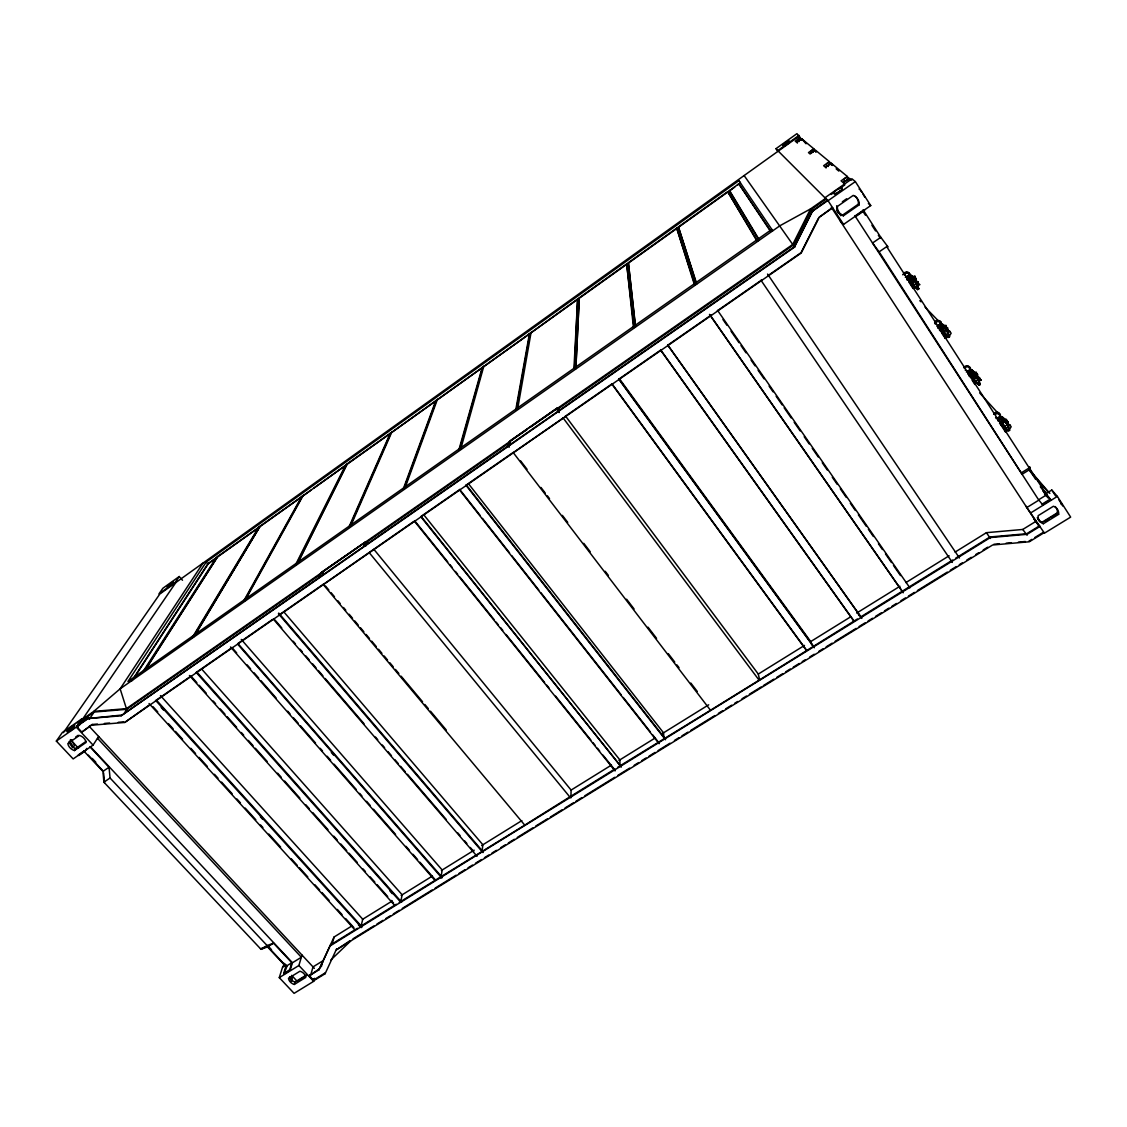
<?xml version="1.0" encoding="UTF-8"?>
<svg xmlns="http://www.w3.org/2000/svg" width="1127" height="1127" viewBox="0 0 1127 1127"><rect width="100%" height="100%" fill="white"/><g stroke="black" fill="none" stroke-linecap="round" stroke-linejoin="round"><path stroke-width="1.5" d="M373.896 549.342L571.107 790.083L570.882 797.86L569.994 796.775L614.807 769.051M918.28 282.088L913.138 285.554L914.687 287.878L917.913 285.709L916.181 282.525L917.97 281.778L917.308 283.61M279.778 614.44L323.125 584.364L524.759 825.133L569.994 796.775M575.841 367.627L579.264 297.838L626.682 263.929L633.923 326.506M575.855 368.797L579.264 297.838M573.939 368.473L577.616 299.021L574.516 368.557M465.676 485.413L513.151 452.476L710.489 710.249L759.105 680.187L563.049 417.849M208.791 563.246L216.835 557.499M195.239 633.628L259.168 527.211L217.821 556.4L145.482 669.635M1001.861 423.273L1002.917 425.02L1001.861 423.273L1005.03 421.259L1007.144 423.456L1007.989 421.794L1005.538 419.3L999.522 423.174M524.759 825.133L399.268 902.403M558.175 409.34L559.372 409.101L559.091 412.567L557.837 407.72L510.925 440.432M244.503 600.592L302.261 496.387L260.168 526.112L195.478 634.332M303.248 495.683L346.144 465L297.443 562.19M349.933 526.112L390.83 433.036L347.201 463.859L297.852 562.922M979.898 379.39L981.307 380.236L977.982 376.827M391.858 432.317L436.346 400.494L403.748 489.245M482.088 850.955L482.877 844.771L283.877 611.933M437.389 399.747L482.708 367.317L459.45 449.912M483.765 366.571L529.958 333.536L516.673 407.932M531.028 332.761L577.616 299.021M440.854 877.891L442.193 870.002L241.263 639.418M947.807 328.084L942.693 331.465L941.538 329.591L944.75 327.464L946.877 329.647L947.469 327.732M517.673 408.749L531.099 332.296M695.148 285.23L676.707 228.147L628.373 262.718L635.276 325.548M515.8 409.58L529.479 333.465M320.941 572.77L365.979 541.594L364.26 546.158L508.178 445.982L508.855 442.305L510.207 440.77L557.203 408.016M757.654 241.305L727.704 191.66L678.412 226.921L696.542 284.258M770.319 230.288L738.791 183.729L729.352 190.914L758.189 238.811M400.818 901.248L402.156 894.81L201.663 669.058M810.834 153.371L811.116 152.018A1.986 1.86 -55.3 0 1 814.624 150.68M976.179 383.391L974.658 381.123L976.179 383.391L979.363 381.32L977.898 378.39L979.377 377.418M350.018 940.665L336.339 949.836L992.591 545.003L1029.303 541.777L1044.095 532.705M351.962 925.915L334.085 937.002L319.321 968.854L309.333 975.743L313.884 980.603L325.097 973.728L325.337 972.826L314.123 979.701L313.221 978.729M309.333 975.743L319.068 969.755L330.521 944.919L357.414 928.282M332.127 944.271L334.085 937.002M321.336 966.684L322.956 960.767L313.01 966.896L310.911 974.32M319.068 969.755L319.321 968.854M285.892 965.036L282.567 967.093L279.271 977.63L294.091 993.352L313.672 981.335L314.518 978.306M460.732 449.025L483.835 366.12M458.886 449.828L482.243 367.247M294.302 984.463L305.755 977.419A7.988 6.508 12 0 0 299.951 971.206L288.498 978.292A7.988 6.508 12.1 0 0 294.302 984.463L295.02 982.026L306.459 974.982M279.271 977.63L298.894 965.487L301.994 955.048M97.486 738.298L301.346 957.246L292.428 962.768L290.188 970.15L284.131 973.897L289.724 969.657L291.837 962.726L273.537 943.158L267.099 945.539L261.041 949.328L103.909 782.194L102.937 771.417L83.807 751.005M283.68 973.404L285.821 966.445L291.837 962.726M284.131 973.897L286.962 966.149L284.582 963.613M283.102 966.755L284.145 963.416M969.178 375.897C970.291 372.938 983.11 369.501 971.15 375.587L970.446 377.601L971.939 376.629L976.123 383.124L974.714 384.504M405.058 487.85L437.445 399.296M403.198 489.16L435.881 400.409M322.984 584.659L413.891 521.364M365.838 545.947L366.979 542.82L365.458 543.496M350.511 526.351L391.9 431.88M348.68 527.633L390.379 432.965M325.097 973.728L336.579 948.948M297.908 562.429L347.201 463.859M295.33 565.247L345.693 464.93M530.239 427.316L792.732 244.46L810.581 208.889L825.57 198.394L778.264 151.103M558.203 408.833L793.408 245.038L811.257 209.481L826.035 199.127L827.739 200.831M558.104 411.242L794.225 246.912L812.285 210.974L827.641 200.212M97.457 724.041L92.259 724.478L81.877 732.113L76.678 726.549L88.103 718.547L121.11 715.786L794.436 247.207L812.525 211.242L827.894 200.479L843.559 224.428L870.734 205.579L855.351 181.602L851.97 178.827L825.091 197.662L827.007 200.592M767.825 275.721L801.001 252.702L818.315 218.427M91.78 725.196L124.745 722.449L801.227 253.011L819.343 217.145L832.684 207.819M244.869 600.804L303.29 495.26M243.967 600.508L301.811 496.317M193.717 636.84L260.168 526.112M191.999 638.037L258.731 527.14M949.681 331.169L948.187 332.155L949.681 331.169L951.132 333.24L949.638 335.677L944.919 338.424M1009.707 429.119L1011.158 426.739L1009.707 424.654L1008.228 425.597M124.745 722.449L149.75 704.685M124.083 713.56L126.773 709.306L320.124 574.643M121.11 715.786L318.053 578.32L321.73 572.277L365.359 542.101L363.627 546.595L318.673 577.883L320.927 573.065M142.89 671.805L216.398 557.428M144.566 670.635L217.821 556.4M84.44 721.21L82.074 718.66L62.337 732.508L56.35 741.087L73.156 758.922L93.076 745.102L98.655 736.48M131.859 680.821L207.833 563.923L310.925 490.203M133 679.567L208.819 562.852M84.962 751.244L84.44 750.695L78.298 754.949L78.82 755.499L84.962 751.244L86.835 748.37M772.728 230.739L738.903 180.658L206.199 562.035L127.943 681.525L771.826 229.373M203.001 563.091L120.138 688.822L93.752 711.391L77.101 723.055M74.424 750.554L86.061 742.454A8.678 7.255 23.8 0 0 79.482 735.424L67.831 743.552A8.664 7.241 23.8 0 0 74.424 750.554L75.748 748.553L86.075 741.369M89.329 719.167L94.119 712.053L126.773 709.306M81.877 732.113L92.259 724.478M88.103 718.547L121.575 715.067M947.976 332.338L948.807 331.113L947.3 329.056L945.778 329.394M79.2 725.506L83.102 719.773L94.119 712.053M56.35 741.087L76.284 727.126L82.074 718.66M179.221 576.517L175.432 582.067L158.949 593.887L162.88 588.252L179.221 576.517L182.504 580.264M82.581 719.209L175.84 582.546M63.394 732.663L159.823 594.014L798.818 136.381L801.494 139.509M918.787 288.864L916.195 282.891L916.547 281.186L915.617 282.328L918.787 288.864L917.716 289.597L911.25 282.243L917.716 289.597M949.54 336.762L947.722 332.085L948.272 330.577L947.356 331.704L949.54 336.762L948.469 337.466L943.609 332.902M70.452 730.916L74.551 727.098M330.831 959.993L350.553 941.073M170.078 586.294L171.248 585.237M510.418 440.812L508.855 445.517L557.428 411.721L557.358 408.213M321.942 573.967L323.364 572.798M979.208 385.18L974.489 380.306L979.208 385.18L980.279 384.49L977.475 378.376L978.546 377.432L977.024 375.347L975.503 375.643L976.982 377.221L973.996 379.151L972.798 377.855M939.228 329.732L945.877 325.252L946.736 327.774L945.722 328.45M915.392 282.116L916.547 281.186M785.139 145.51L789.393 142.706M907.46 280.102L908.728 279.003M947.103 331.451L948.272 330.577M777.912 151.525L776.024 148.651L796.944 133.648L801.875 139.748M799.029 135.367L777.884 150.511L776.024 148.651M800.212 137.536L795.211 141.114L796.62 142.34L801.663 138.734L813.821 148.792L815.863 151.934M313.785 488.146L734.719 187.068M737.579 185.025L740.453 182.968L738.903 180.658M813.821 148.792L808.468 152.596L810.088 153.99L815.483 150.159L829.373 161.64L831.543 165.007M829.373 161.64L823.626 165.711L825.485 167.317L831.275 163.218L847.307 176.46L849.617 180.081M847.307 176.46L841.094 180.827L843.25 182.687L849.504 178.291L851.674 180.081M66.141 730.747L74.368 724.971M831.064 194.534L835.192 191.646M839.305 188.758L844.813 184.898M88.582 717.829L77.171 725.816L78.214 726.929M855.351 181.602L828.106 200.676L825.091 197.662M832.416 207.565L819.343 217.145M71.762 739.763L69.184 741.566A8.65 7.227 23.8 0 0 75.748 748.553M75.65 737.058L78.228 735.255M842.362 201.761L846.673 198.746M836.6 205.79L837.319 206.495L853.209 195.408A10.368 9.664 -48.7 0 1 859.253 204.776L843.376 215.82L842.63 215.074A10.326 9.636 -48.8 0 1 836.699 207.805M93.752 711.391L126.421 708.644L527.366 429.331M366.303 542.481L510.587 441.995M842.63 215.074L858.464 204.072L859.253 204.776M968.868 375.728L970.305 374.544L972.488 377.756L977.588 374.446L976.137 372.375M155.526 700.67L190.209 676.609M195.985 672.594L232.106 647.532M272.551 619.456L237.882 643.517L442.023 877.158M459.929 489.414L421.089 516.363L621.357 767.036L420.935 516.87M564.486 416.849L612.074 383.814M619.287 378.813L661.112 349.779M668.325 344.777L711.588 314.757M717.35 310.756L762.063 279.721M513.109 452.73L563.035 418.075M863.282 210.27L855.647 215.567L856.126 216.299L864.522 210.481L864.043 209.749M102.937 771.417L109.037 767.233L89.906 746.764M103.909 782.194L110.052 777.996L109.037 767.233M879.116 251.856L887.47 246.123L887.245 247.489L1028.74 467.156L1029.965 467.437L1030.191 469.212L1022.119 474.27L879.116 251.856L872.537 243.009L880.835 237.304L888.006 246.968M902.713 274.791L905.164 273.114M905.333 277.411L907.827 275.735A3.592 3.296 -41.2 0 1 912.588 276.509M910.729 280.764L909.686 277.805L910.757 277.087L915.307 281.243L912.278 283.271L910.574 278.679L911.644 277.96L914.603 280.553L916.04 280.116L914.039 280.003M907.263 280.116C910.56 276.89 921.787 273.086 909.433 279.693L910.87 282.046L916.026 278.566L914.575 276.495M914.603 280.553L911.602 282.595L910.574 278.679M916.462 282.792L917.97 281.778M917.927 285.216L919.914 284.624L918.59 283.919M916.871 286.483L915.533 287.399L917.054 286.652M917.547 289.414L918.618 288.695L915.969 282.666L917.04 281.665L915.561 279.637L914.265 280.214L910.517 276.848L909.686 277.805M936.819 326.252L939.284 324.618M941.707 329.309L940.538 326.252L941.876 325.365L947.159 330.803L944.158 332.789L945.483 334.86L948.483 332.874L946.652 330.281L947.835 329.605L946.032 329.633M940.538 326.252L942.059 325.562M943.412 332L941.749 327.041L942.82 326.337M944.158 332.789L941.933 327.239L943.003 326.534M945.13 338.297L946.624 337.311L941.538 329.591M944.736 334.071L948.201 337.184L949.272 336.48L948.413 333.719M966.304 372.009L968.755 370.417A3.508 3.17 -34.3 0 1 973.418 374.432M973.643 374.249L978.278 379.235L975.292 381.18L972.587 374.939L973.643 374.249L976.982 377.221M977.574 378.038L978.616 377.362L977.729 378.658L980.067 384.265L979.011 384.955M979.743 377.813L978.25 378.785L979.363 381.32M978.87 379.433L979.617 378.954M979.462 380.954L980.476 380.292M998.86 417.187L996.423 418.751L995.578 417.455M1004.199 421.118L1002.03 418.906C998.578 421.878 1006.172 428.471 1008.595 430.923L1009.651 430.246L1006.862 423.963L1007.989 423.273L1007.397 422.611L1008.933 424.724L1008.13 425.95L1008.947 428.584M1000.903 419.977L1002.241 419.131L1004.185 421.16M1003.622 425.541L1002.157 420.949L1003.213 420.272L1005.453 422.526M999.903 423.597L1001.227 425.372L1002.706 424.428L1006.805 431.077L1005.918 429.965M1006.031 422.301L1007.045 421.667L1006.453 419.413L1005.538 419.3M1006.496 422.738L1007.989 421.794M1006.862 423.963L1007.439 424.611L1004.467 426.499L1002.157 420.949M1008.623 426.034L1009.707 424.654M1005.312 431.711L1006.791 430.768L1005.03 428.316L1006.805 430.951L1005.312 431.711L1001.227 425.372M1008.327 424.062L1008.933 424.724L1007.848 425.64L1008.707 426.598L1005.749 428.485L1004.89 427.513L1008.299 430.584L1009.651 430.246M1021.823 472.551L1029.965 467.437M261.041 949.328L267.522 946.919L273.537 943.158M1044.588 494.499L1051.787 490.034L1057.38 496.415L1070.65 517.11L1044.461 533.17L1025.866 506.108M362.401 919.449L392.21 900.98M401.142 895.43L432.444 876.031M441.39 870.495L474.171 850.167M481.623 845.546L521.857 820.611M571.107 790.083L611.482 765.064M618.962 760.429L654.857 738.185M662.324 733.55L708.686 704.812M759.57 679.609L758.288 674.073L804.509 645.419M810.482 641.728L850.73 616.779M856.689 613.074L899.938 586.279M905.897 582.589L949.131 555.78M955.09 552.089L986.407 532.677L1022.752 529.465L1035.826 521.407M1026.965 507.474L1038.812 500.149L854.829 215.623M1043.264 491.189L1046.11 495.612L1046.842 495.162L1050.73 499.684L1042.616 504.713L1038.629 499.782L1046.673 494.795L1050.73 499.684M1050.322 499.05L1042.193 504.065L1042.616 504.713M360.401 926.436L396.267 904.248M617.793 767.205L710.489 710.249M857.365 619.005L759.105 680.187M860.338 617.159L952.709 560.006M955.696 558.161L989.957 536.973L1026.697 533.719L1039.531 525.83M330.281 945.807L990.365 537.551L1027.134 534.311L1039.982 526.408M1031.12 512.658L1057.38 496.415M353.005 938.819L373.91 925.915M376.897 924.07L382.884 920.379M385.871 918.533L390.351 915.772M393.337 913.927L399.31 910.25M402.297 908.404L432.176 889.964M435.163 888.118L456.069 875.214M459.055 873.383L465.028 869.692M468.015 867.846L472.495 865.085M475.481 863.24L481.468 859.549M484.455 857.703L488.935 854.942M491.921 853.097L496.401 850.336M500.881 847.574L505.361 844.799M508.347 842.954L514.321 839.277M517.307 837.431L529.267 830.064M529.873 829.683L532.789 827.88M535.719 826.063L547.44 818.836M550.37 817.033L562.091 809.792M565.021 807.989L573.812 802.565M575.925 801.269L581.898 797.578M584.885 795.732L614.75 777.306M617.737 775.461L629.683 768.093M634.163 765.332L638.643 762.57M641.629 760.725L646.095 757.964M649.082 756.118L655.055 752.427M658.041 750.596L669.987 743.214M674.467 740.453L678.947 737.692M681.934 735.846L687.907 732.17M690.893 730.324L714.786 715.575M718.392 713.363L722.816 710.63M725.774 708.798L731.677 705.164M734.635 703.333L737.593 701.515M742.017 698.782L746.44 696.049M749.399 694.218L761.218 686.935M763.345 685.61L773.826 679.158M776.813 677.313L782.8 673.622M785.787 671.777L790.281 669.001M793.267 667.156L799.254 663.465M802.241 661.619L805.227 659.774M809.721 656.999L814.201 654.238M818.695 651.462L823.175 648.701M826.176 646.856L832.149 643.165M835.149 641.319L856.083 628.401M859.07 626.556L865.057 622.865M868.044 621.019L872.537 618.244M875.524 616.399L881.511 612.708M884.498 610.862L888.992 608.087M891.978 606.241L896.458 603.48M900.952 600.705L905.432 597.944M908.432 596.098L914.406 592.408M917.406 590.562L947.314 572.107M950.315 570.262L956.288 566.557M959.288 564.712L962.275 562.866M966.755 560.105L971.249 557.33M975.728 554.569L978.729 552.723M983.209 549.948L987.703 547.187M1037.291 517.561A9.565 8.354 -27.6 0 0 1042.109 522.195L1057.365 512.799A9.565 8.368 -27.7 0 0 1055.154 506.544M306.614 975.489L297.19 981.279L291.611 975.348M1044.968 521.111L1049.476 518.35M1050.871 517.49L1056.478 514.039M1043.348 523.731L1058.662 514.321A9.594 8.382 -27.6 0 0 1053.449 506.234L1038.122 515.687A9.594 8.382 -27.5 0 0 1043.348 523.731L1042.109 522.195M1028.852 541.185L1031.811 539.382M1034.769 537.565L1043.63 532.127M976.433 376.629L977.602 375.953L975.771 375.925M915.307 281.243L911.644 277.96L914.828 280.778L916.04 280.116M810.581 208.889L780.067 225.654L120.138 688.822L126.421 708.644M260.506 948.765L267.395 946.201L286.427 966.487M946.398 330.028L947.835 329.605M977.602 375.953L976.179 376.348L973.362 373.953M1006.58 423.653L1007.989 423.273M993.929 544.256L999.17 543.806M1006.157 543.186L1011.398 542.721M1018.385 542.115L1025.359 541.495M104.388 723.464L109.587 723.027M118.265 722.308L123.463 721.872M1062.916 506.108L1058.76 499.613M806.044 143.763L801.663 138.734M836.149 168.853L838.84 171.093M868.368 203.522L870.734 205.579M916.026 278.566L914.518 279.581M911.926 283.68L913.645 285.385L916.66 283.356L914.828 280.778M1005.636 422.738L1003.213 420.272L1007.439 424.611M925.028 307.136L939.552 322.068M840.362 221.131L843.559 224.428M944.567 334.55L946.75 337.79L945.933 336.804M977.588 374.446L976.095 375.418M70.395 739.608L78.496 748.243M92.273 758.443L95.795 762.204M267.944 945.863L271.508 949.667M110.052 777.996L267.099 945.539M88.202 755.076L103.459 771.347M267.522 946.919L285.821 966.445M309.587 974.841L310.503 975.813M76.284 727.126L93.076 745.102M298.894 965.487L313.672 981.335M90.836 747.145L292.428 962.768M977.475 378.376L980.279 384.49M89.174 726.295L314.363 968.347M972.587 374.939L973.193 378.292M972.122 377.362L971.15 375.587M153.033 706.714L157.752 711.912M168.388 723.604L173.121 728.803M175.474 731.409L182.574 739.199M190.843 748.3L195.563 753.498M199.113 757.386L207.382 766.487M214.468 774.277L218.004 778.179M221.554 782.082L232.19 793.774M236.909 798.973L240.46 802.875M245.179 808.073L255.815 819.766M260.534 824.964L262.901 827.556M268.818 834.05L280.623 847.053M291.259 858.746L297.162 865.24M299.528 867.832L307.798 876.933M314.884 884.737L319.617 889.921M321.97 892.528L329.056 900.318M337.339 909.419L342.059 914.617M345.609 918.519L353.878 927.606M149.06 703.516L354.836 929.775M979.673 392.914L997.325 412.426M160.443 695.598L362.753 919.223L360.753 927.408L358.4 924.802M156.428 700.121L361.894 926.718M156.005 700.825L361.682 927.577M161.175 707.432L163.542 710.038M260.379 816.765L262.746 819.371M811.257 209.481L812.849 211.256M190.998 676.115L196.859 682.666M199.197 685.301L206.227 693.161M213.242 701.036L215.581 703.657M220.272 708.911L224.949 714.152M227.288 716.786L236.656 727.281M241.347 732.522L243.686 735.142M248.363 740.397L253.054 745.637M255.392 748.272L267.099 761.387M277.636 773.192L281.144 777.123M284.666 781.067L299.881 798.113M305.727 804.678L309.249 808.608M312.757 812.553L327.971 829.599M333.831 836.164L337.339 840.094M340.861 844.038L346.707 850.589M349.046 853.224L357.245 862.394M363.105 868.959L365.444 871.58M370.121 876.834L374.812 882.075M377.151 884.709L387.688 896.514M391.196 900.445L393.534 903.065M189.435 675.482L394.52 905.235M196.859 672.044L401.635 902.135M196.464 672.72L400.282 901.685M389.942 891.02L392.281 893.655M232.035 647.616L236.67 652.913M247.109 664.845L250.588 668.818M254.068 672.791L258.717 678.088M261.027 680.736L276.115 697.965M287.709 711.207L290.033 713.856M293.513 717.829L298.148 723.125M300.472 725.774L315.546 743.003M320.181 748.3L322.505 750.948M327.14 756.245L330.62 760.218M334.099 764.205L356.146 789.365M359.626 793.338L361.936 795.986M366.585 801.297L370.065 805.27M373.544 809.242L395.577 834.403M406.016 846.335L409.495 850.307M412.975 854.28L417.61 859.577M419.934 862.225L435.008 879.454M230.514 646.954L434.867 880.3M237.642 644.137L441.883 878.003M331.324 752.512L333.634 755.16M1029.472 469.846L1049.857 493.401M1030.233 471.48L1048.42 492.527M206.199 562.035L207.833 563.923M274.932 619.949L281.778 627.936M293.203 641.235L295.485 643.897M300.064 649.222L302.346 651.885M305.769 655.872L309.207 659.873M312.63 663.859L316.053 667.846M318.335 670.509L322.914 675.834M325.196 678.496L364.035 723.731M375.46 737.03L377.742 739.692M382.321 745.017L384.603 747.68M388.026 751.667L391.449 755.653M394.887 759.654L398.31 763.641M400.592 766.304L405.156 771.629M407.453 774.291L446.292 819.526M457.717 832.825L459.999 835.487M464.563 840.812L466.86 843.475M470.283 847.462L473.706 851.448M273.467 619.258L477.031 856.266M1046.11 495.612L1048.054 497.88M278.707 613.074L483.074 851.773M278.397 613.722L482.976 852.59M1057.365 512.799L1058.662 514.321M325.449 585.97L328.83 590.013M331.099 592.703L334.48 596.732M337.875 600.776L340.129 603.466M343.524 607.509L345.778 610.2M349.159 614.243L352.554 618.286M354.808 620.977L358.203 625.02M360.457 627.711L363.852 631.754M366.106 634.445L369.487 638.474M371.755 641.178L376.263 646.56M378.531 649.251L381.912 653.294M384.18 655.984L387.561 660.028M389.815 662.718L393.21 666.761M395.464 669.452L398.859 673.495M401.113 676.186L422.569 701.769M424.837 704.46L428.218 708.503M430.486 711.193L446.292 730.042M1047.053 494.64L1040.348 486.639L1045.264 492.584M1043.109 491.02L1044.968 493.288M369.191 552.596L569.98 797.169M414.511 521.336L615.074 770.924M934.706 323.153L935.452 324.167M414.694 520.773L447.729 561.88M449.927 564.627L452.124 567.36M455.435 571.474L457.632 574.207M459.83 576.954L493.964 619.427M496.162 622.174L498.359 624.907M500.571 627.654L502.769 630.387M506.065 634.501L544.595 682.455M546.806 685.202L549.004 687.949M555.611 696.162L590.83 740.016M593.041 742.749L595.239 745.496M597.437 748.229L599.649 750.976M602.945 755.09L615.06 770.164M423.71 514.701L619.85 759.88L620.033 765.613M1033.741 518.786L1039.446 525.957M459.731 489.484L480.313 515.659M482.483 518.42L509.559 552.864M511.728 555.611L538.805 590.055M540.974 592.802L621.132 694.739M623.287 697.5L650.378 731.944M652.533 734.691L659.041 742.961M459.605 490.02L659.098 743.707M1060.662 503.389L1061.549 504.53M468.409 483.652L663.521 732.818L663.986 738.058M466.282 484.948L665.423 739.016M466.141 485.483L665.493 739.749M520.618 460.887L527.042 469.283M540.96 487.442L545.243 493.034M547.384 495.824L549.525 498.613M562.373 515.377L567.726 522.365M583.772 543.327L590.196 551.709M605.185 571.276L608.397 575.46M626.598 599.212L634.092 608.989M647.997 627.161L656.562 638.333M668.339 653.702L674.763 662.084M676.904 664.888L679.046 667.677M690.823 683.047L697.247 691.429M508.178 445.982L509.179 447.292M1022.752 529.465L1027.134 535.212M939.594 329.986L940.862 331.662L942.355 330.676L942.693 331.465M565.557 416.102L758.288 674.073M913.138 285.554L914.687 287.878M611.975 383.772L806.298 649.842M611.989 384.208L806.509 650.518M619.385 378.686L810.707 641.587L811.722 644.757M618.92 378.954L813.046 645.658M618.934 379.39L814.3 647.757M860.549 190.548L861.718 192.154M744.116 175.558L792.732 244.46M793.408 245.038L794.845 247.052M660.704 349.933L853.66 620.54M660.774 350.342L853.914 621.188M965.318 370.276L965.233 369.966M667.79 345.031L861.549 617.723M667.691 345.087L861.817 618.371M710.376 315.447L901.882 590.717M709.489 314.377L903.192 592.788M986.407 532.677L990.408 538.452M717.589 310.432L909.883 587.843M722.956 319.547L726.971 325.337M730.972 331.127L739.002 342.693M741.002 345.58L746.018 352.821M751.033 360.048L755.048 365.838M758.062 370.177L764.078 378.855M769.093 386.096L773.108 391.872M776.123 396.211L782.138 404.889M784.138 407.791L791.168 417.92M794.169 422.259L800.184 430.937M804.199 436.712L809.214 443.953M812.229 448.292L818.244 456.97M822.259 462.76L827.274 469.987M832.289 477.228L837.305 484.455M840.305 488.794L846.335 497.472M850.336 503.262L855.351 510.489M858.365 514.828L866.395 526.408M868.396 529.296L873.411 536.537M878.426 543.763L882.441 549.553M885.456 553.892L891.471 562.57M893.472 565.458L900.501 575.587M940.735 328.746L942.355 331.127M761.007 280.285L952.329 562.415M767.557 274.058L959.457 558.006M944.905 334.902L946.708 337.607M738.791 183.729L770.685 231.641M831.317 207.241L1039.08 526.394M838.094 211.496L840.855 215.722M1038.037 519.082L1039.77 521.745M836.657 210.397L838.573 213.355M798.818 136.381L800.733 139.325M863.141 209.847L880.934 237.572M1046.842 495.162L1029.726 468.578L1029.486 466.691M941.707 333L944.271 336.973M972.122 380.193L974.63 384.082M863.606 212.355L865.451 215.215M871.889 225.231L875.58 230.95M878.342 235.233L880.187 238.093M1028.993 469.043L1035.657 479.384M831.275 163.218L832.726 165.472M1051.787 490.034L1055.534 495.88M918.054 283.102L918.956 284.511M945.398 325.661L947.624 329.154M1007.045 421.667L1007.89 422.977M863.028 194.126L864.733 197.056M729.451 190.421L759.204 239.713M727.704 191.66L757.062 241.22M910.87 282.046L908.756 279.102M940.721 326.45L942.454 330.324M916.772 283.102L917.913 285.709M857.689 612.468L858.929 615.525M678.412 226.921L696.655 283.666M676.707 228.147L694.57 285.145M628.373 262.718L635.572 326.703M626.682 263.929L633.529 328.14M103.614 772.995L104.501 782.814M903.939 274.481A3.564 3.282 -41.4 0 1 910.391 275.537M907.728 279.482A2.705 2.479 -41.1 0 1 912.574 277.721M915.138 278.989A3.62 3.325 -40.9 0 1 915.631 280.651M912.067 277.566A3.62 3.325 -40.9 0 1 913.828 277.848M914.349 278.355A3.62 3.339 -40.9 0 1 916.152 281.158M906.7 279.411A3.592 3.311 -41.1 0 1 913.152 277.045M906.629 277.157A3.592 3.311 -41.2 0 1 912.631 276.552M903.403 273.946A3.55 3.268 -41.4 0 1 909.841 275.002M904.911 273.114A2.663 2.451 -41.5 0 1 908.447 273.692M910.926 276.214A2.691 2.479 -41.2 0 1 911.898 277.059M904.643 274.791A2.663 2.451 -41.4 0 1 905.559 273.762M914.265 279.482A2.719 2.508 -40.9 0 1 915.237 280.327M848.222 178.644A2.282 2.127 -51.2 0 0 844.179 180.179L843.827 181.743A6.353 5.917 -50.9 0 0 843.7 183.307M846.335 180.658A2.31 2.141 -51 0 1 849.321 179.531M828.12 166.5A2.141 2 -53.1 0 1 831.895 165.063M826.049 168.008A5.903 5.508 -53 0 1 826.147 166.557L826.471 165.106A2.127 1.986 -53.4 0 1 830.233 163.669M812.764 152.244A2 1.874 -55.1 0 1 816.075 151.891M798.944 141.636A1.874 1.761 -57 0 1 802.241 140.368M800.959 139.311A1.86 1.747 -57.1 0 0 797.677 140.565L797.409 141.847A5.17 4.846 -56.8 0 0 797.324 143.129M854.21 195.591A10.326 9.636 -48.8 0 1 858.464 204.072M835.332 194.717A4.719 0.916 -34.5 0 1 842.024 190.04M843.376 215.82A10.354 9.664 -48.7 0 1 837.319 206.495M859.028 189.04A14.242 0.888 56.5 0 1 859.859 189.73M69.423 741.932A3.874 2.169 52.9 0 1 72.269 747.722M71.086 740.777A3.874 2.169 52.9 0 1 73.931 746.567M289.935 976.7A3.677 1.902 61.6 0 1 290.498 979.898M291.569 975.686A3.677 1.902 61.6 0 1 292.132 978.898A11.538 5.987 61.5 0 1 291.358 981.448M295.02 982.026A7.974 6.494 12.1 0 1 289.526 977.179M799.663 138.663A1.493 1.395 -57.2 0 1 800.212 139.142M965.656 367.078A3.48 3.142 -34.5 0 1 970.727 369.402M968.755 374.234A2.634 2.381 -34.3 0 1 971.305 371.544A2.634 2.381 -34.3 0 1 973.869 373.741M970.643 376.291A2.648 2.395 -34.2 0 1 971.925 374.023M976.376 374.333A3.536 3.184 -34.1 0 1 976.391 377.615M969.981 376.587A3.536 3.184 -34.1 0 1 975.123 373.248M976.982 374.967A3.536 3.198 -34.1 0 1 977.447 376.573M967.713 374.108A3.508 3.17 -34.3 0 1 971.108 370.515A3.508 3.17 -34.3 0 1 974.517 373.446M967.572 371.797A3.508 3.17 -34.3 0 1 973.925 372.812M963.796 367.698A3.466 3.142 -34.6 0 1 970.093 368.712M964.332 367.825A2.606 2.353 -34.6 0 1 967.783 366.613M971.798 370.896A2.634 2.381 -34.3 0 1 972.728 371.713M968.558 367.43A2.606 2.353 -34.5 0 1 969.488 368.233M976.644 375.883A2.663 2.395 -34.1 0 1 976.982 377.08M937.65 327.732A3.55 3.226 -37.3 0 1 941.045 324.055A3.55 3.226 -37.3 0 1 944.525 327.055M936.396 321.632A3.522 3.212 -37.5 0 1 941.538 323.998A3.508 3.212 -37.5 0 0 935.114 322.914M919.773 300.768A3.311 3.043 -39.1 0 1 920.97 301.797M939.242 328.408A2.663 2.423 -37.3 0 1 941.792 325.647A2.663 2.423 -37.3 0 1 944.398 327.901M941.003 330.253A2.677 2.437 -37.1 0 1 941.327 328.957M943.736 326.83A3.578 3.254 -37.1 0 1 945.483 327.112M947.314 328.788A3.578 3.254 -37.1 0 1 947.356 332.155M938.199 328.309A3.55 3.24 -37.3 0 1 941.594 324.618A3.55 3.24 -37.3 0 1 945.074 327.633M938.608 321.265A2.634 2.395 -37.6 0 1 939.918 323.28M936.058 321.505A2.634 2.395 -37.6 0 1 937.34 321.054M934.579 322.35A3.508 3.198 -37.6 0 1 940.946 323.379M938.847 326.365A2.663 2.423 -37.3 0 1 943.299 325.928M935.861 323.252A2.634 2.409 -37.5 0 1 936.776 322.252M939.326 321.998A2.634 2.409 -37.5 0 1 940.284 322.815M997.691 418.54A3.466 3.099 -31.8 0 1 1002.297 416.948A3.466 3.099 -31.8 0 1 1003.509 421.188M995.55 413.51A3.437 3.071 -32 0 1 1000.551 415.778M1000.917 423.301A2.62 2.339 -31.6 0 1 1001.269 422.062M1002.199 421.104A2.62 2.339 -31.6 0 1 1004.749 420.864M998.902 421.047A2.606 2.324 -31.7 0 1 1001.452 418.413A2.606 2.324 -31.7 0 1 1003.974 420.568M1000.283 423.625A3.494 3.113 -31.6 0 1 1000.748 421.977M1003.692 420.089A3.494 3.113 -31.6 0 1 1006.622 421.428M1007.27 422.132A3.494 3.127 -31.6 0 1 1007.721 423.696M997.86 420.878A3.466 3.099 -31.8 0 1 1001.241 417.37A3.466 3.099 -31.8 0 1 1004.608 420.258M994.169 414.13A2.578 2.296 -32 0 1 998.494 413.722M993.648 414.032A3.437 3.071 -32 0 1 999.874 415.032M998.409 418.878A2.606 2.324 -31.8 0 1 999.339 417.92M995.902 414.088A2.578 2.31 -32 0 1 998.409 413.848M999.325 414.637A2.578 2.31 -32 0 1 999.649 415.793M1006.96 423.076A2.62 2.339 -31.6 0 1 1007.299 424.259M172.924 581.983L172.84 582.363A10.087 1.395 -39.5 0 1 171.91 583.701L167.19 587.082A10.087 1.409 -39.5 0 1 168.134 585.73L172.924 581.983M67.479 731.324L67.226 731.972L72.156 728.521A12.777 2.071 -40.9 0 0 74.833 724.633L69.916 728.084A12.763 2.085 -40.8 0 0 67.479 731.324M783.054 144.693L782.856 145.172A11.664 1.761 -35.3 0 0 783.321 145.608L789.168 141.777A11.608 1.761 -35.4 0 0 788.252 140.96L783.054 144.693M910.179 280.693L908.672 281.708L913.053 288.498L914.561 287.484L910.179 280.693M972.052 372.53L970.995 373.22L972.052 372.53M840.038 191.097A4.733 0.916 -34.5 0 0 842.235 188.477A14.792 2.846 -34.6 0 0 840.601 187.843A4.719 0.902 -34.5 0 0 835.938 190.59A4.719 0.902 -34.5 0 0 833.741 193.196A14.876 2.846 -34.5 0 0 835.346 193.872A4.733 0.916 -34.5 0 0 840.038 191.097"/></g></svg>
